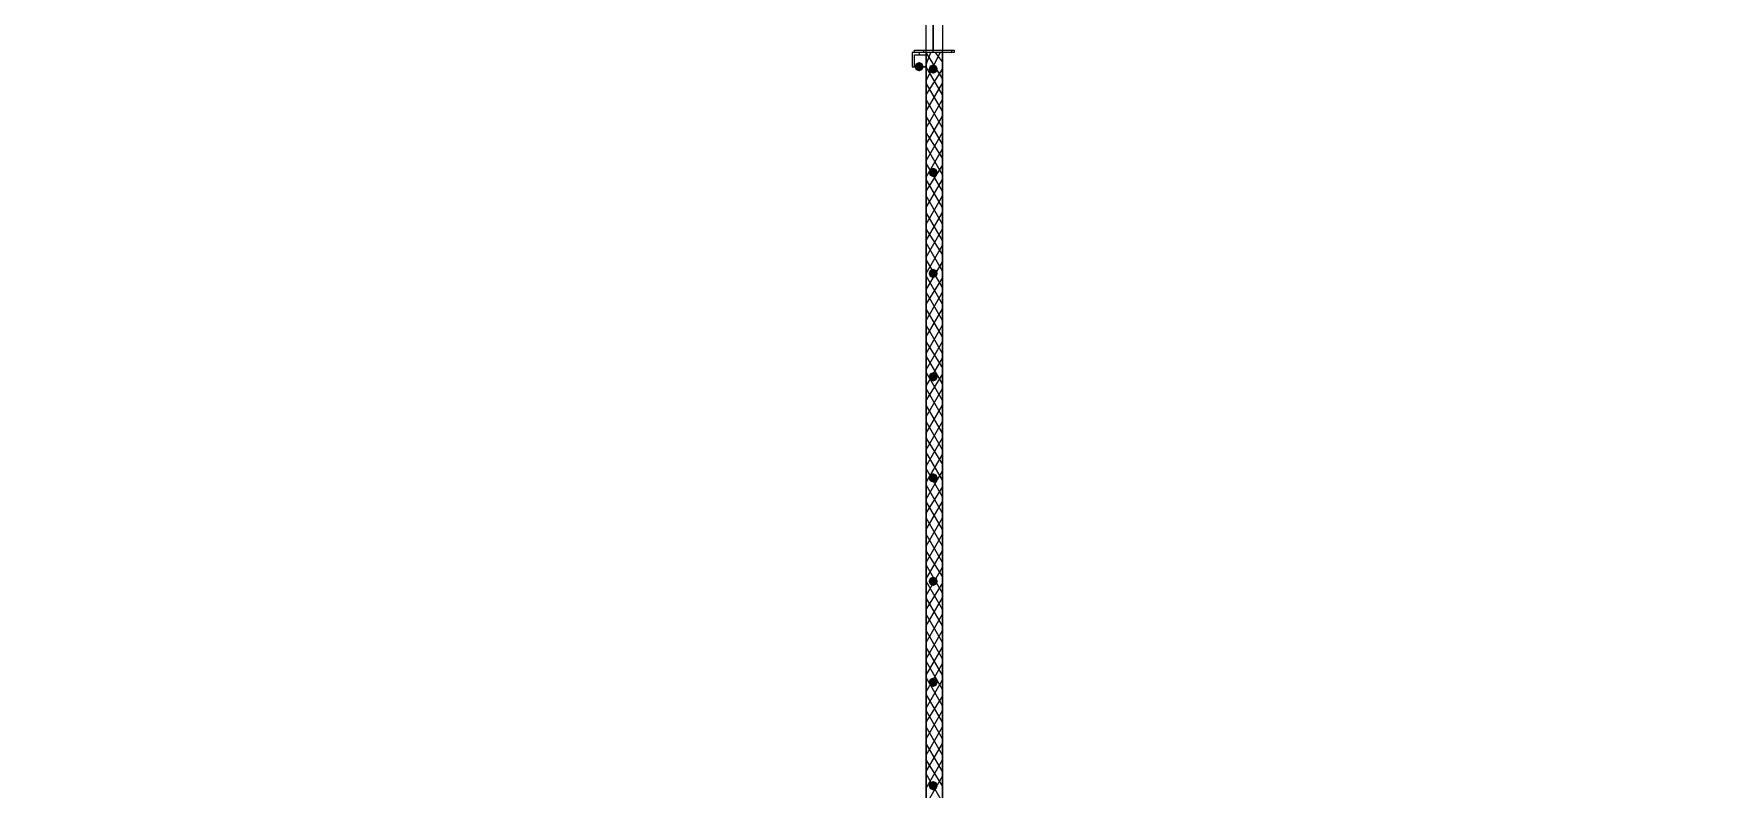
# Model space of a CAD drawing. Header units: millimetres. Extents: x 0 to 420, y 0 to 297.
# Drawn here: x 174.84 to 205.27, y 109.71 to 123.32 of the extents above; entities that cross this region are included whole.
import ezdxf

# ---------------------------------------------------------------- set-up
doc = ezdxf.new("R2010")
doc.units = ezdxf.units.MM

msp = doc.modelspace()

# ---------------------------------------------------------------- hatches: boundary and pattern name
for points in [[(190.881, 122.724333), (190.856129, 122.664537), (190.796333, 122.639667), (190.736538, 122.664537), (190.711667, 122.724333), (190.736537, 122.784129), (190.796333, 122.809), (190.856129, 122.784129)], [(191.135, 122.682), (191.110129, 122.622204), (191.050333, 122.597333), (190.990538, 122.622204), (190.965667, 122.682), (190.990537, 122.741796), (191.050333, 122.766667), (191.110129, 122.741796)], [(191.135, 120.819333), (191.110129, 120.759537), (191.050333, 120.734667), (190.990538, 120.759537), (190.965667, 120.819333), (190.990537, 120.879129), (191.050333, 120.904), (191.110129, 120.879129)], [(191.135, 118.999), (191.110129, 118.939204), (191.050333, 118.914333), (190.990538, 118.939204), (190.965667, 118.999), (190.990537, 119.058796), (191.050333, 119.083667), (191.110129, 119.058796)], [(191.135, 117.136333), (191.110129, 117.076537), (191.050333, 117.051667), (190.990538, 117.076537), (190.965667, 117.136333), (190.990537, 117.196129), (191.050333, 117.221), (191.110129, 117.196129)], [(191.135, 115.316), (191.110129, 115.256204), (191.050333, 115.231333), (190.990538, 115.256204), (190.965667, 115.316), (190.990537, 115.375796), (191.050333, 115.400667), (191.110129, 115.375796)], [(191.135, 113.453333), (191.110129, 113.393537), (191.050333, 113.368667), (190.990538, 113.393537), (190.965667, 113.453333), (190.990537, 113.513129), (191.050333, 113.538), (191.110129, 113.513129)], [(191.135, 111.633), (191.110129, 111.573204), (191.050333, 111.548333), (190.990538, 111.573204), (190.965667, 111.633), (190.990537, 111.692796), (191.050333, 111.717667), (191.110129, 111.692796)], [(191.135, 109.770333), (191.110129, 109.710538), (191.050333, 109.685667), (190.990538, 109.710538), (190.965667, 109.770333), (190.990537, 109.830129), (191.050333, 109.855), (191.110129, 109.830129)]]:
    msp.add_hatch(color=7).paths.add_polyline_path(points, flags=0)

# ---------------------------------------------------------------- linework, layer by layer
at = {"color": 43, "lineweight": 0}
for points in [[(190.923333, 140.081), (173.820667, 140.081), (173.820667, 105.579333), (190.923333, 105.579333)], [(208.322333, 140.081), (191.219667, 140.081), (191.219667, 105.579333), (208.322333, 105.579333)]]:
    msp.add_lwpolyline(points, close=True, dxfattribs=at)
at = {"color": 7, "lineweight": 0}
for points in [[(191.431333, 122.978333), (190.711667, 122.978333), (190.711667, 123.020667), (191.050333, 123.020667), (191.050333, 123.655667), (190.711667, 123.655667), (190.711667, 123.698), (191.431333, 123.698), (191.431333, 123.655667), (191.050333, 123.655667), (191.050333, 123.020667), (191.431333, 123.020667)], [(190.923333, 122.978333), (190.669333, 122.978333), (190.669333, 122.724333), (190.923333, 122.724333)], [(190.923333, 122.978333), (190.923333, 106.299), (191.219667, 106.299), (191.219667, 122.978333)], [(190.923333, 122.936), (190.923333, 122.724333), (190.711667, 122.724333), (190.711667, 122.936)]]:
    msp.add_lwpolyline(points, close=True, dxfattribs=at)
for points in [[(191.050333, 122.978333), (191.050333, 123.698)], [(190.711667, 122.978333), (190.711667, 123.020667)], [(190.796333, 122.978333), (190.796333, 122.936)], [(190.881, 122.978333), (190.881, 123.020667)], [(190.923333, 122.766667), (191.008, 122.978333)], [(190.923333, 122.470333), (191.177333, 122.978333)], [(191.219667, 122.512667), (190.923333, 122.978333)], [(191.219667, 122.809), (191.092667, 122.978333)], [(191.219667, 122.978333), (191.219667, 123.020667)], [(191.389, 122.978333), (191.389, 123.020667)], [(191.219667, 122.216333), (190.923333, 122.724333)], [(190.923333, 122.216333), (191.219667, 122.682)], [(190.923333, 121.92), (191.219667, 122.428)], [(191.219667, 121.92), (190.923333, 122.428)], [(190.923333, 121.623667), (191.219667, 122.131667)], [(191.219667, 121.623667), (190.923333, 122.131667)], [(190.923333, 121.327333), (191.219667, 121.835333)], [(191.219667, 121.327333), (190.923333, 121.835333)], [(190.923333, 121.031), (191.219667, 121.539)], [(191.219667, 121.073333), (190.923333, 121.539)], [(191.219667, 120.777), (190.923333, 121.285)], [(190.923333, 120.734667), (191.219667, 121.242667)], [(191.219667, 120.480667), (190.923333, 120.988667)], [(190.923333, 120.480667), (191.219667, 120.946333)], [(190.923333, 120.184333), (191.219667, 120.692333)], [(191.219667, 120.184333), (190.923333, 120.692333)], [(190.923333, 119.888), (191.219667, 120.396)], [(191.219667, 119.888), (190.923333, 120.396)], [(190.923333, 119.591667), (191.219667, 120.099667)], [(191.219667, 119.591667), (190.923333, 120.099667)], [(190.923333, 119.295333), (191.219667, 119.803333)], [(191.219667, 119.337667), (190.923333, 119.803333)], [(191.219667, 119.041333), (190.923333, 119.549333)], [(190.923333, 118.999), (191.219667, 119.507)], [(191.219667, 118.745), (190.923333, 119.253)], [(190.923333, 118.702667), (191.219667, 119.210667)], [(191.219667, 118.448667), (190.923333, 118.956667)], [(190.923333, 118.448667), (191.219667, 118.914333)], [(190.923333, 118.152333), (191.219667, 118.660333)], [(191.219667, 118.152333), (190.923333, 118.660333)], [(190.923333, 117.856), (191.219667, 118.364)], [(191.219667, 117.856), (190.923333, 118.364)], [(190.923333, 117.559667), (191.219667, 118.067667)], [(191.219667, 117.559667), (190.923333, 118.067667)], [(190.923333, 117.263333), (191.219667, 117.771333)], [(191.219667, 117.305667), (190.923333, 117.771333)], [(191.219667, 117.009333), (190.923333, 117.517333)], [(190.923333, 116.967), (191.219667, 117.475)], [(191.219667, 116.713), (190.923333, 117.221)], [(190.923333, 116.713), (191.219667, 117.178667)], [(190.923333, 116.416667), (191.219667, 116.924667)], [(191.219667, 116.416667), (190.923333, 116.924667)], [(190.923333, 116.120333), (191.219667, 116.628333)], [(191.219667, 116.120333), (190.923333, 116.628333)], [(190.923333, 115.824), (191.219667, 116.332)], [(191.219667, 115.824), (190.923333, 116.332)], [(190.923333, 115.527667), (191.219667, 116.035667)], [(191.219667, 115.57), (190.923333, 116.035667)], [(191.219667, 115.273667), (190.923333, 115.781667)], [(190.923333, 115.231333), (191.219667, 115.739333)], [(191.219667, 114.977333), (190.923333, 115.485333)], [(190.923333, 114.935), (191.219667, 115.443)], [(191.219667, 114.681), (190.923333, 115.189)], [(190.923333, 114.681), (191.219667, 115.146667)], [(190.923333, 114.384667), (191.219667, 114.892667)], [(191.219667, 114.384667), (190.923333, 114.892667)], [(190.923333, 114.088333), (191.219667, 114.596333)], [(191.219667, 114.088333), (190.923333, 114.596333)], [(190.923333, 113.792), (191.219667, 114.3)], [(191.219667, 113.792), (190.923333, 114.3)], [(190.923333, 113.495667), (191.219667, 114.003667)], [(191.219667, 113.538), (190.923333, 114.003667)], [(191.219667, 113.241667), (190.923333, 113.749667)], [(190.923333, 113.199333), (191.219667, 113.707333)], [(191.219667, 112.945333), (190.923333, 113.453333)], [(190.923333, 112.945333), (191.219667, 113.411)], [(190.923333, 112.649), (191.219667, 113.157)], [(191.219667, 112.649), (190.923333, 113.157)], [(190.923333, 112.352667), (191.219667, 112.860667)], [(191.219667, 112.352667), (190.923333, 112.860667)], [(190.923333, 112.056333), (191.219667, 112.564333)], [(191.219667, 112.056333), (190.923333, 112.564333)], [(190.923333, 111.76), (191.219667, 112.268)], [(191.219667, 111.76), (190.923333, 112.268)], [(191.219667, 111.506), (190.923333, 112.014)], [(190.923333, 111.463667), (191.219667, 111.971667)], [(191.219667, 111.209667), (190.923333, 111.717667)], [(190.923333, 111.167333), (191.219667, 111.675333)], [(191.219667, 110.913333), (190.923333, 111.421333)], [(190.923333, 110.913333), (191.219667, 111.379)], [(190.923333, 110.617), (191.219667, 111.125)], [(191.219667, 110.617), (190.923333, 111.125)], [(190.923333, 110.320667), (191.219667, 110.828667)], [(191.219667, 110.320667), (190.923333, 110.828667)], [(190.923333, 110.024333), (191.219667, 110.532333)], [(191.219667, 110.024333), (190.923333, 110.532333)], [(190.923333, 109.728), (191.219667, 110.236)], [(191.219667, 109.770333), (190.923333, 110.236)], [(191.219667, 109.474), (190.923333, 109.982)], [(190.923333, 109.431667), (191.219667, 109.939667)]]:
    msp.add_lwpolyline(points, dxfattribs=at)

doc.saveas('drawing.dxf')
